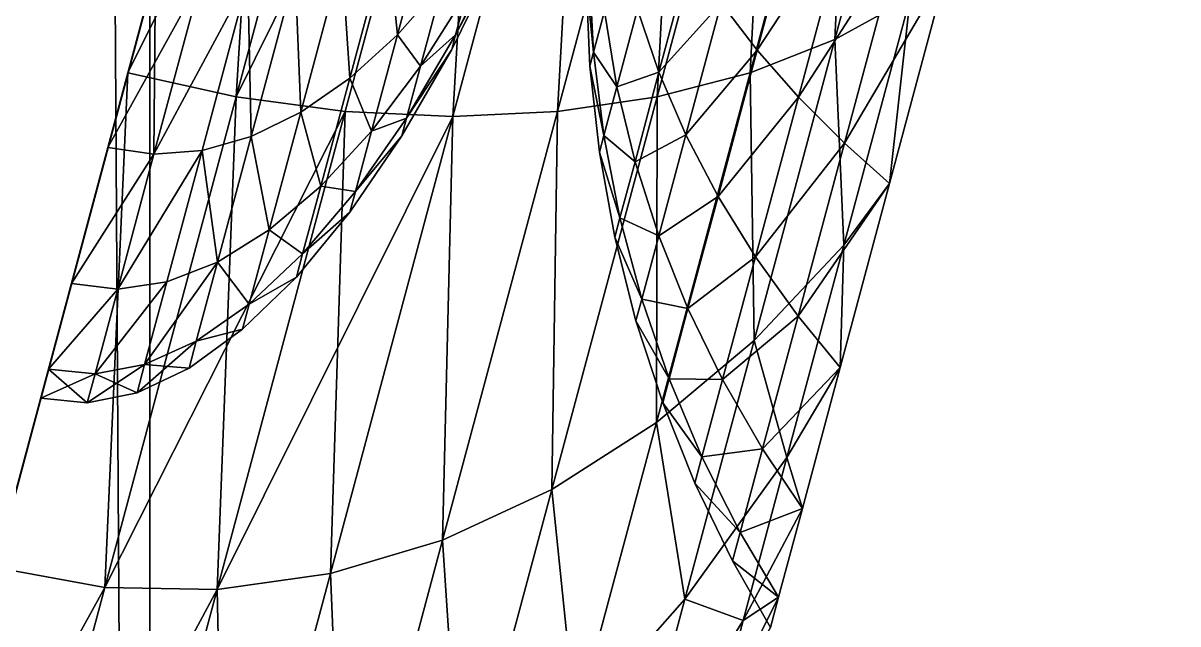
# Model space of a CAD drawing. Extents: x -35 to 47, y -20 to 85.
# Drawn here: x -30.358 to -27.097, y -5.93 to -4.233 of the extents above; entities that cross this region are included whole.
import ezdxf

# ---------------------------------------------------------------- set-up
doc = ezdxf.new("R2010")
doc.units = 0
doc.header["$MEASUREMENT"] = 0
doc.layers.add('STL2DXF', color=7, linetype='Continuous')

msp = doc.modelspace()

# ---------------------------------------------------------------- linework, layer by layer
at = {"layer": 'STL2DXF'}
for points in [[(-30, -20, 5), (-30, 85.25, 5), (-30.6526, 85.2072, 5)], [(-30, 85.25), (-30, -20), (-30.6526, -19.9572)], [(-30, 85.25), (-30.6526, -19.9572), (-30.6526, 85.2072)], [(-23.9636, -2.8495, 5), (-30, 85.25, 5), (-23.9636, -7.5082, 5)], [(-30, -20, 5), (-23.9636, -7.5082, 5), (-30, 85.25, 5)], [(0, 85.25), (0, -20), (-30, 85.25)], [(-30, 85.25), (0, -20), (-30, -20)], [(-30, -20, 5), (-30.6526, 85.2072, 5), (-30.6526, -19.9572, 5)], [(-29.8277, -3.4993, 27.4223), (-31.9892, -11.5664, 30), (-27.3305, 5.8203, 30)], [(-31.9892, -11.5664, 5), (-30.0618, -4.373, 8.5169), (-27.3305, 5.8203, 5)], [(-12.6707, -16.7428, 30), (-27.3305, 5.8203, 30), (-31.9892, -11.5664, 30)], [(-8.012, 0.6439, 5), (-31.9892, -11.5664, 5), (-27.3305, 5.8203, 5)], [(-27.3305, 5.8203, 5), (-30.0618, -4.373, 8.5169), (-29.6599, -2.873, 8.3125)], [(-27.3305, 5.8203, 30), (-12.6707, -16.7428, 30), (-8.012, 0.6439, 30)], [(-31.9892, -11.5664, 5), (-8.012, 0.6439, 5), (-12.6707, -16.7428, 5)], [(-30.0618, -4.373, 20.1081), (-29.984, -4.0829, 22.8424), (-29.6599, -2.873, 20.3125)], [(-29.3573, -2.9541, 20.2612), (-30.0618, -4.373, 20.1081), (-29.6599, -2.873, 20.3125)], [(-29.7558, -4.4413, 8.5665), (-29.6599, -2.873, 8.3125), (-30.0618, -4.373, 8.5169)], [(-29.6599, -2.873, 8.3125), (-29.7558, -4.4413, 8.5665), (-29.3573, -2.9541, 8.3638)], [(-30.0618, -4.373, 20.1081), (-29.3573, -2.9541, 20.2612), (-29.7558, -4.4413, 20.0585)], [(-29.0599, -3.0338, 20.1081), (-29.7558, -4.4413, 20.0585), (-29.3573, -2.9541, 20.2612)], [(-29.7558, -4.4413, 8.5665), (-29.0599, -3.0338, 8.5169), (-29.3573, -2.9541, 8.3638)], [(-29.7558, -4.4413, 20.0585), (-29.0599, -3.0338, 20.1081), (-29.4481, -4.4827, 19.9106)], [(-29.0599, -3.0338, 8.5169), (-29.7558, -4.4413, 8.5665), (-29.4481, -4.4827, 8.7144)], [(-29.0599, -3.0338, 20.1081), (-29.1441, -4.4966, 19.6669), (-29.4481, -4.4827, 19.9106)], [(-29.1441, -4.4966, 8.9581), (-29.0599, -3.0338, 8.5169), (-29.4481, -4.4827, 8.7144)], [(-29.1441, -4.4966, 19.6669), (-29.0599, -3.0338, 20.1081), (-28.7727, -3.1108, 19.8558)], [(-29.0599, -3.0338, 8.5169), (-29.1441, -4.4966, 8.9581), (-28.7727, -3.1108, 8.7692)], [(-28.7727, -3.1108, 19.8558), (-28.8488, -4.4827, 19.3316), (-29.1441, -4.4966, 19.6669)], [(-28.8488, -4.4827, 9.2934), (-28.7727, -3.1108, 8.7692), (-29.1441, -4.4966, 8.9581)], [(-28.8488, -4.4827, 19.3316), (-28.7727, -3.1108, 19.8558), (-28.5008, -3.1836, 19.5087)], [(-28.7727, -3.1108, 8.7692), (-28.8488, -4.4827, 9.2934), (-28.5008, -3.1836, 9.1163)], [(-28.5008, -3.1836, 19.5087), (-28.5675, -4.4412, 18.9104), (-28.8488, -4.4827, 19.3316)], [(-28.5675, -4.4412, 9.7146), (-28.5008, -3.1836, 9.1163), (-28.8488, -4.4827, 9.2934)], [(-28.5675, -4.4412, 18.9104), (-28.5008, -3.1836, 19.5087), (-28.2486, -3.2512, 19.0726)], [(-28.5008, -3.1836, 9.1163), (-28.5675, -4.4412, 9.7146), (-28.2486, -3.2512, 9.5524)], [(-28.2486, -3.2512, 19.0726), (-28.3048, -4.3729, 18.4106), (-28.5675, -4.4412, 18.9104)], [(-28.3048, -4.3729, 10.2144), (-28.2486, -3.2512, 9.5524), (-28.5675, -4.4412, 9.7146)], [(-28.3048, -4.3729, 18.4106), (-28.2486, -3.2512, 19.0726), (-28.0206, -3.3123, 18.5551)], [(-28.2486, -3.2512, 9.5524), (-28.3048, -4.3729, 10.2144), (-28.0206, -3.3123, 10.0699)], [(-28.0206, -3.3123, 18.5551), (-28.0654, -4.279, 17.8406), (-28.3048, -4.3729, 18.4106)], [(-28.0654, -4.279, 10.7844), (-28.0206, -3.3123, 10.0699), (-28.3048, -4.3729, 10.2144)], [(-28.0654, -4.279, 17.8406), (-28.0206, -3.3123, 18.5551), (-27.8207, -3.3659, 17.9651)], [(-28.0206, -3.3123, 10.0699), (-28.0654, -4.279, 10.7844), (-27.8207, -3.3659, 10.6599)], [(-27.8207, -3.3659, 17.9651), (-27.8532, -4.161, 17.2103), (-28.0654, -4.279, 17.8406)], [(-27.8532, -4.161, 11.4147), (-27.8207, -3.3659, 10.6599), (-28.0654, -4.279, 10.7844)], [(-29.984, -4.0829, 27.1726), (-31.9892, -11.5664, 30), (-29.8277, -3.4993, 27.4223)], [(-28.1561, -3.8288, 16.3054), (-28.3869, -4.1762, 15.9221), (-28.2849, -4.3095, 16.0993)], [(-28.3869, -4.1762, 12.7029), (-28.1561, -3.8288, 12.3196), (-28.2849, -4.3095, 12.5257)], [(-28.2849, -4.3095, 16.0993), (-28.0276, -3.9155, 16.4939), (-28.1561, -3.8288, 16.3054)], [(-28.0276, -3.9155, 12.1311), (-28.2849, -4.3095, 12.5257), (-28.1561, -3.8288, 12.3196)], [(-29.329, -3.9904, 23.2898), (-29.301, -4.2659, 23.7575), (-29.2061, -3.9115, 23.4766)], [(-29.301, -4.2659, 26.2575), (-29.329, -3.9904, 26.7252), (-29.2061, -3.9115, 26.5384)], [(-29.1726, -4.1199, 23.9313), (-29.2061, -3.9115, 23.4766), (-29.301, -4.2659, 23.7575)], [(-29.2061, -3.9115, 26.5384), (-29.1726, -4.1199, 26.0836), (-29.301, -4.2659, 26.2575)], [(-28.0276, -3.9155, 16.4939), (-28.2849, -4.3095, 16.0993), (-28.1686, -4.4416, 16.2683)], [(-28.2849, -4.3095, 12.5257), (-28.0276, -3.9155, 12.1311), (-28.1686, -4.4416, 12.3567)], [(-28.1686, -4.4416, 16.2683), (-27.886, -4.003, 16.6724), (-28.0276, -3.9155, 16.4939)], [(-27.886, -4.003, 11.9526), (-28.1686, -4.4416, 12.3567), (-28.0276, -3.9155, 12.1311)], [(-29.4577, -4.0502, 23.1325), (-29.4356, -4.388, 23.605), (-29.329, -3.9904, 23.2898)], [(-29.4356, -4.388, 26.41), (-29.4577, -4.0502, 26.8825), (-29.329, -3.9904, 26.7252)], [(-29.301, -4.2659, 23.7575), (-29.329, -3.9904, 23.2898), (-29.4356, -4.388, 23.605)], [(-29.329, -3.9904, 26.7252), (-29.301, -4.2659, 26.2575), (-29.4356, -4.388, 26.41)], [(-29.0071, -4.0066, 24.7599), (-29.1041, -4.1449, 24.3825), (-29.1365, -4.2658, 24.684)], [(-29.1041, -4.1449, 25.6325), (-29.0071, -4.0066, 25.2551), (-29.1365, -4.2658, 25.331)], [(-29.0156, -4.0381, 25.0075), (-29.1365, -4.2658, 25.331), (-29.0071, -4.0066, 25.2551)], [(-29.1365, -4.2658, 24.684), (-29.0156, -4.0381, 25.0075), (-29.0071, -4.0066, 24.7599)], [(-27.886, -4.003, 16.6724), (-28.1686, -4.4416, 16.2683), (-28.0385, -4.5722, 16.4283)], [(-28.1686, -4.4416, 12.3567), (-27.886, -4.003, 11.9526), (-28.0385, -4.5722, 12.1967)], [(-28.0385, -4.5722, 16.4283), (-27.7494, -4.0808, 16.8209), (-27.886, -4.003, 16.6724)], [(-27.7494, -4.0808, 11.8041), (-28.0385, -4.5722, 12.1967), (-27.886, -4.003, 11.9526)], [(-29.1365, -4.2658, 25.331), (-29.0156, -4.0381, 25.0075), (-29.1475, -4.307, 25.0075)], [(-29.0156, -4.0381, 25.0075), (-29.1365, -4.2658, 24.684), (-29.1475, -4.307, 25.0075)], [(-28.4741, -4.0425, 15.7374), (-28.6225, -4.1939, 15.3199), (-28.5623, -4.3716, 15.476)], [(-28.6225, -4.1939, 13.3051), (-28.4741, -4.0425, 12.8876), (-28.5623, -4.3716, 13.149)], [(-28.5623, -4.3716, 15.476), (-28.3869, -4.1762, 15.9221), (-28.4741, -4.0425, 15.7374)], [(-28.3869, -4.1762, 12.7029), (-28.5623, -4.3716, 13.149), (-28.4741, -4.0425, 12.8876)], [(-29.5897, -4.0898, 23.0072), (-29.5739, -4.4842, 23.4766), (-29.4577, -4.0502, 23.1325)], [(-29.5739, -4.4842, 26.5384), (-29.5897, -4.0898, 27.0078), (-29.4577, -4.0502, 26.8825)], [(-29.4356, -4.388, 23.605), (-29.4577, -4.0502, 23.1325), (-29.5739, -4.4842, 23.4766)], [(-29.4577, -4.0502, 26.8825), (-29.4356, -4.388, 26.41), (-29.5739, -4.4842, 26.5384)], [(-30.1183, -4.584, 26.7753), (-31.9892, -11.5664, 30), (-29.984, -4.0829, 27.1726)], [(-29.9883, -4.6031, 23.2549), (-29.984, -4.0829, 22.8424), (-30.1183, -4.584, 23.2397)], [(-29.8552, -4.1063, 27.154), (-30.1183, -4.584, 26.7753), (-29.984, -4.0829, 27.1726)], [(-30.0618, -4.373, 20.1081), (-30.1183, -4.584, 23.2397), (-29.984, -4.0829, 22.8424)], [(-30.1183, -4.584, 26.7753), (-29.8552, -4.1063, 27.154), (-29.9883, -4.6031, 26.7601)], [(-29.984, -4.0829, 22.8424), (-29.9883, -4.6031, 23.2549), (-29.8552, -4.1063, 22.861)], [(-29.723, -4.1086, 27.0988), (-29.9883, -4.6031, 26.7601), (-29.8552, -4.1063, 27.154)], [(-29.9883, -4.6031, 23.2549), (-29.723, -4.1086, 22.9162), (-29.8552, -4.1063, 22.861)], [(-29.9883, -4.6031, 26.7601), (-29.723, -4.1086, 27.0988), (-29.8527, -4.5927, 26.715)], [(-29.723, -4.1086, 22.9162), (-29.9883, -4.6031, 23.2549), (-29.8527, -4.5927, 23.3)], [(-29.7138, -4.5528, 23.3743), (-29.723, -4.1086, 22.9162), (-29.8527, -4.5927, 23.3)], [(-29.723, -4.1086, 27.0988), (-29.7138, -4.5528, 26.6407), (-29.8527, -4.5927, 26.715)], [(-29.723, -4.1086, 22.9162), (-29.7138, -4.5528, 23.3743), (-29.5897, -4.0898, 23.0072)], [(-29.7138, -4.5528, 26.6407), (-29.723, -4.1086, 27.0988), (-29.5897, -4.0898, 27.0078)], [(-29.5739, -4.4842, 23.4766), (-29.5897, -4.0898, 23.0072), (-29.7138, -4.5528, 23.3743)], [(-29.5897, -4.0898, 27.0078), (-29.5739, -4.4842, 26.5384), (-29.7138, -4.5528, 26.6407)], [(-28.7682, -4.1106, 14.3125), (-28.747, -4.315, 14.6224), (-28.7597, -4.0788, 14.5621)], [(-28.747, -4.315, 14.0026), (-28.7682, -4.1106, 14.3125), (-28.7597, -4.0788, 14.0629)], [(-28.7161, -4.1994, 14.9112), (-28.7597, -4.0788, 14.5621), (-28.747, -4.315, 14.6224)], [(-28.7597, -4.0788, 14.0629), (-28.7161, -4.1994, 13.7138), (-28.747, -4.315, 14.0026)], [(-27.7494, -4.0808, 16.8209), (-28.0385, -4.5722, 16.4283), (-27.9115, -4.6858, 16.5615)], [(-28.0385, -4.5722, 12.1967), (-27.7494, -4.0808, 11.8041), (-27.9115, -4.6858, 12.0635)], [(-27.9115, -4.6858, 16.5615), (-27.8532, -4.161, 17.2103), (-27.7494, -4.0808, 16.8209)], [(-27.8532, -4.161, 11.4147), (-27.9115, -4.6858, 12.0635), (-27.7494, -4.0808, 11.8041)], [(-29.2354, -4.354, 25.7684), (-29.301, -4.2659, 26.2575), (-29.1726, -4.1199, 26.0836)], [(-29.301, -4.2659, 23.7575), (-29.2354, -4.354, 24.2465), (-29.1726, -4.1199, 23.9313)], [(-29.1726, -4.1199, 26.0836), (-29.1041, -4.1449, 25.6325), (-29.2354, -4.354, 25.7684)], [(-29.1041, -4.1449, 24.3825), (-29.1726, -4.1199, 23.9313), (-29.2354, -4.354, 24.2465)], [(-28.747, -4.315, 14.6224), (-28.7682, -4.1106, 14.3125), (-28.7576, -4.3544, 14.3125)], [(-28.7682, -4.1106, 14.3125), (-28.747, -4.315, 14.0026), (-28.7576, -4.3544, 14.3125)], [(-29.1365, -4.2658, 25.331), (-29.2354, -4.354, 25.7684), (-29.1041, -4.1449, 25.6325)], [(-29.2354, -4.354, 24.2465), (-29.1365, -4.2658, 24.684), (-29.1041, -4.1449, 24.3825)], [(-28.0405, -4.8599, 16.9106), (-28.0654, -4.279, 17.8406), (-27.8532, -4.161, 17.2103)], [(-28.0654, -4.279, 10.7844), (-28.0405, -4.8599, 11.7144), (-27.8532, -4.161, 11.4147)], [(-27.8532, -4.161, 17.2103), (-27.9115, -4.6858, 16.5615), (-28.0405, -4.8599, 16.9106)], [(-27.9115, -4.6858, 12.0635), (-27.8532, -4.161, 11.4147), (-28.0405, -4.8599, 11.7144)], [(-28.747, -4.315, 14.6224), (-28.6811, -4.4126, 15.0248), (-28.7161, -4.1994, 14.9112)], [(-28.6811, -4.4126, 13.6002), (-28.747, -4.315, 14.0026), (-28.7161, -4.1994, 13.7138)], [(-28.6225, -4.1939, 15.3199), (-28.7161, -4.1994, 14.9112), (-28.6811, -4.4126, 15.0248)], [(-28.7161, -4.1994, 13.7138), (-28.6225, -4.1939, 13.3051), (-28.6811, -4.4126, 13.6002)], [(-28.6811, -4.4126, 15.0248), (-28.5623, -4.3716, 15.476), (-28.6225, -4.1939, 15.3199)], [(-28.5623, -4.3716, 13.149), (-28.6811, -4.4126, 13.6002), (-28.6225, -4.1939, 13.3051)], [(-28.3869, -4.1762, 15.9221), (-28.5623, -4.3716, 15.476), (-28.4865, -4.548, 15.6267)], [(-28.5623, -4.3716, 13.149), (-28.3869, -4.1762, 12.7029), (-28.4865, -4.548, 12.9983)], [(-28.4865, -4.548, 15.6267), (-28.2849, -4.3095, 16.0993), (-28.3869, -4.1762, 15.9221)], [(-28.2849, -4.3095, 12.5257), (-28.4865, -4.548, 12.9983), (-28.3869, -4.1762, 12.7029)], [(-29.4356, -4.388, 23.605), (-29.3739, -4.5378, 24.1236), (-29.301, -4.2659, 23.7575)], [(-29.3739, -4.5378, 25.8914), (-29.4356, -4.388, 26.41), (-29.301, -4.2659, 26.2575)], [(-29.301, -4.2659, 26.2575), (-29.2354, -4.354, 25.7684), (-29.3739, -4.5378, 25.8914)], [(-29.2354, -4.354, 24.2465), (-29.301, -4.2659, 23.7575), (-29.3739, -4.5378, 24.1236)], [(-29.2354, -4.354, 25.7684), (-29.1365, -4.2658, 25.331), (-29.2748, -4.5012, 25.4014)], [(-29.2748, -4.5012, 24.6136), (-29.1475, -4.307, 25.0075), (-29.1365, -4.2658, 24.684)], [(-29.1365, -4.2658, 24.684), (-29.2354, -4.354, 24.2465), (-29.2748, -4.5012, 24.6136)], [(-29.1475, -4.307, 25.0075), (-29.2748, -4.5012, 25.4014), (-29.1365, -4.2658, 25.331)], [(-28.2934, -5.1299, 17.4757), (-28.3048, -4.3729, 18.4106), (-28.0654, -4.279, 17.8406)], [(-28.3048, -4.3729, 10.2144), (-28.2934, -5.1299, 11.1493), (-28.0654, -4.279, 10.7844)], [(-28.0654, -4.279, 17.8406), (-28.0405, -4.8599, 16.9106), (-28.2934, -5.1299, 17.4757)], [(-28.0405, -4.8599, 11.7144), (-28.0654, -4.279, 10.7844), (-28.2934, -5.1299, 11.1493)], [(-29.1475, -4.307, 25.0075), (-29.2748, -4.5012, 24.6136), (-29.2882, -4.5514, 25.0075)], [(-29.2748, -4.5012, 25.4014), (-29.1475, -4.307, 25.0075), (-29.2882, -4.5514, 25.0075)], [(-28.7576, -4.3544, 14.3125), (-28.7179, -4.5501, 14.6812), (-28.747, -4.315, 14.6224)], [(-28.7179, -4.5501, 13.9438), (-28.7576, -4.3544, 14.3125), (-28.747, -4.315, 14.0026)], [(-28.6811, -4.4126, 15.0248), (-28.747, -4.315, 14.6224), (-28.7179, -4.5501, 14.6812)], [(-28.747, -4.315, 14.0026), (-28.6811, -4.4126, 13.6002), (-28.7179, -4.5501, 13.9438)], [(-28.2849, -4.3095, 16.0993), (-28.4865, -4.548, 15.6267), (-28.3955, -4.7222, 15.7714)], [(-28.4865, -4.548, 12.9983), (-28.2849, -4.3095, 12.5257), (-28.3955, -4.7222, 12.8536)], [(-28.3955, -4.7222, 15.7714), (-28.1686, -4.4416, 16.2683), (-28.2849, -4.3095, 16.0993)], [(-28.1686, -4.4416, 12.3567), (-28.3955, -4.7222, 12.8536), (-28.2849, -4.3095, 12.5257)], [(-29.2748, -4.5012, 25.4014), (-29.3739, -4.5378, 25.8914), (-29.2354, -4.354, 25.7684)], [(-29.3739, -4.5378, 24.1236), (-29.2748, -4.5012, 24.6136), (-29.2354, -4.354, 24.2465)], [(-28.7179, -4.5501, 14.6812), (-28.7576, -4.3544, 14.3125), (-28.7305, -4.597, 14.3125)], [(-28.7576, -4.3544, 14.3125), (-28.7179, -4.5501, 13.9438), (-28.7305, -4.597, 14.3125)], [(-30.0618, -4.373, 8.5169), (-31.9892, -11.5664, 5), (-30.4363, -5.7708, 9.1163)], [(-30.4363, -5.7708, 19.5087), (-30.2861, -5.2102, 24.3605), (-30.0618, -4.373, 20.1081)], [(-30.0618, -4.373, 20.1081), (-30.1271, -5.8271, 19.4642), (-30.4363, -5.7708, 19.5087)], [(-30.1271, -5.8271, 9.1608), (-30.0618, -4.373, 8.5169), (-30.4363, -5.7708, 9.1163)], [(-30.0618, -4.373, 20.1081), (-30.2861, -5.2102, 24.3605), (-30.2214, -4.9685, 23.7575)], [(-30.0618, -4.373, 20.1081), (-30.2214, -4.9685, 23.7575), (-30.1183, -4.584, 23.2397)], [(-30.1271, -5.8271, 19.4642), (-30.0618, -4.373, 20.1081), (-29.7558, -4.4413, 20.0585)], [(-30.0618, -4.373, 8.5169), (-30.1271, -5.8271, 9.1608), (-29.7558, -4.4413, 8.5665)], [(-29.5739, -4.4842, 23.4766), (-29.5173, -4.6931, 24.0158), (-29.4356, -4.388, 23.605)], [(-29.5173, -4.6931, 25.9992), (-29.5739, -4.4842, 26.5384), (-29.4356, -4.388, 26.41)], [(-29.3739, -4.5378, 24.1236), (-29.4356, -4.388, 23.605), (-29.5173, -4.6931, 24.0158)], [(-29.4356, -4.388, 26.41), (-29.3739, -4.5378, 25.8914), (-29.5173, -4.6931, 25.9992)], [(-28.5623, -4.3716, 15.476), (-28.6811, -4.4126, 15.0248), (-28.63, -4.6242, 15.1352)], [(-28.6811, -4.4126, 13.6002), (-28.5623, -4.3716, 13.149), (-28.63, -4.6242, 13.4898)], [(-28.63, -4.6242, 15.1352), (-28.4865, -4.548, 15.6267), (-28.5623, -4.3716, 15.476)], [(-28.4865, -4.548, 12.9983), (-28.63, -4.6242, 13.4898), (-28.5623, -4.3716, 13.149)], [(-28.5697, -5.3613, 17.9867), (-28.5675, -4.4412, 18.9104), (-28.3048, -4.3729, 18.4106)], [(-28.3048, -4.3729, 18.4106), (-28.2934, -5.1299, 17.4757), (-28.5697, -5.3613, 17.9867)], [(-28.5675, -4.4412, 9.7146), (-28.5697, -5.3613, 10.6383), (-28.3048, -4.3729, 10.2144)], [(-28.2934, -5.1299, 11.1493), (-28.3048, -4.3729, 10.2144), (-28.5697, -5.3613, 10.6383)], [(-28.7179, -4.5501, 14.6812), (-28.63, -4.6242, 15.1352), (-28.6811, -4.4126, 15.0248)], [(-28.63, -4.6242, 13.4898), (-28.7179, -4.5501, 13.9438), (-28.6811, -4.4126, 13.6002)], [(-29.4481, -4.4827, 19.9106), (-30.1271, -5.8271, 19.4642), (-29.7558, -4.4413, 20.0585)], [(-29.8099, -5.8329, 9.2934), (-29.7558, -4.4413, 8.5665), (-30.1271, -5.8271, 9.1608)], [(-29.7558, -4.4413, 8.5665), (-29.8099, -5.8329, 9.2934), (-29.4481, -4.4827, 8.7144)], [(-28.8646, -5.5502, 18.4349), (-28.8488, -4.4827, 19.3316), (-28.5675, -4.4412, 18.9104)], [(-28.5675, -4.4412, 18.9104), (-28.5697, -5.3613, 17.9867), (-28.8646, -5.5502, 18.4349)], [(-28.8488, -4.4827, 9.2934), (-28.8646, -5.5502, 10.1901), (-28.5675, -4.4412, 9.7146)], [(-28.5697, -5.3613, 10.6383), (-28.5675, -4.4412, 9.7146), (-28.8646, -5.5502, 10.1901)], [(-28.1686, -4.4416, 16.2683), (-28.3955, -4.7222, 15.7714), (-28.2896, -4.8934, 15.9094)], [(-28.3955, -4.7222, 12.8536), (-28.1686, -4.4416, 12.3567), (-28.2896, -4.8934, 12.7156)], [(-28.2896, -4.8934, 15.9094), (-28.0385, -4.5722, 16.4283), (-28.1686, -4.4416, 16.2683)], [(-28.0385, -4.5722, 12.1967), (-28.2896, -4.8934, 12.7156), (-28.1686, -4.4416, 12.3567)], [(-30.1271, -5.8271, 19.4642), (-29.4481, -4.4827, 19.9106), (-29.8099, -5.8329, 19.3316)], [(-29.1441, -4.4966, 19.6669), (-29.8099, -5.8329, 19.3316), (-29.4481, -4.4827, 19.9106)], [(-29.4901, -5.788, 9.5119), (-29.4481, -4.4827, 8.7144), (-29.8099, -5.8329, 9.2934)], [(-29.8099, -5.8329, 19.3316), (-29.1441, -4.4966, 19.6669), (-29.4901, -5.788, 19.1131)], [(-29.7138, -4.5528, 23.3743), (-29.6632, -4.8172, 23.925), (-29.5739, -4.4842, 23.4766)], [(-29.6632, -4.8172, 26.09), (-29.7138, -4.5528, 26.6407), (-29.5739, -4.4842, 26.5384)], [(-29.5173, -4.6931, 24.0158), (-29.5739, -4.4842, 23.4766), (-29.6632, -4.8172, 23.925)], [(-29.5739, -4.4842, 26.5384), (-29.5173, -4.6931, 25.9992), (-29.6632, -4.8172, 26.09)], [(-29.4481, -4.4827, 8.7144), (-29.4901, -5.788, 9.5119), (-29.1441, -4.4966, 8.9581)], [(-29.1441, -4.4966, 19.6669), (-29.1732, -5.6932, 18.8125), (-29.4901, -5.788, 19.1131)], [(-29.1732, -5.6932, 9.8125), (-29.1441, -4.4966, 8.9581), (-29.4901, -5.788, 9.5119)], [(-29.1732, -5.6932, 18.8125), (-29.1441, -4.4966, 19.6669), (-28.8488, -4.4827, 19.3316)], [(-28.8488, -4.4827, 19.3316), (-28.8646, -5.5502, 18.4349), (-29.1732, -5.6932, 18.8125)], [(-29.1441, -4.4966, 8.9581), (-29.1732, -5.6932, 9.8125), (-28.8488, -4.4827, 9.2934)], [(-28.8646, -5.5502, 10.1901), (-28.8488, -4.4827, 9.2934), (-29.1732, -5.6932, 9.8125)], [(-29.3739, -4.5378, 25.8914), (-29.2748, -4.5012, 25.4014), (-29.4197, -4.7087, 25.465)], [(-29.2882, -4.5514, 25.0075), (-29.4197, -4.7087, 25.465), (-29.2748, -4.5012, 25.4014)], [(-29.2748, -4.5012, 24.6136), (-29.3739, -4.5378, 24.1236), (-29.4197, -4.7087, 24.55)], [(-29.4197, -4.7087, 24.55), (-29.2882, -4.5514, 25.0075), (-29.2748, -4.5012, 24.6136)], [(-29.809, -4.9081, 26.1623), (-29.8527, -4.5927, 26.715), (-29.7138, -4.5528, 26.6407)], [(-29.8527, -4.5927, 23.3), (-29.809, -4.9081, 23.8526), (-29.7138, -4.5528, 23.3743)], [(-29.6632, -4.8172, 23.925), (-29.7138, -4.5528, 23.3743), (-29.809, -4.9081, 23.8526)], [(-29.7138, -4.5528, 26.6407), (-29.6632, -4.8172, 26.09), (-29.809, -4.9081, 26.1623)], [(-29.4197, -4.7087, 25.465), (-29.5173, -4.6931, 25.9992), (-29.3739, -4.5378, 25.8914)], [(-29.5173, -4.6931, 24.0158), (-29.4197, -4.7087, 24.55), (-29.3739, -4.5378, 24.1236)], [(-29.4197, -4.7087, 25.465), (-29.2882, -4.5514, 25.0075), (-29.4353, -4.767, 25.0075)], [(-29.2882, -4.5514, 25.0075), (-29.4197, -4.7087, 24.55), (-29.4353, -4.767, 25.0075)], [(-28.7305, -4.597, 14.3125), (-28.6726, -4.783, 14.7384), (-28.7179, -4.5501, 14.6812)], [(-28.6726, -4.783, 13.8866), (-28.7305, -4.597, 14.3125), (-28.7179, -4.5501, 13.9438)], [(-28.63, -4.6242, 15.1352), (-28.7179, -4.5501, 14.6812), (-28.6726, -4.783, 14.7384)], [(-28.7179, -4.5501, 13.9438), (-28.63, -4.6242, 13.4898), (-28.6726, -4.783, 13.8866)], [(-28.4865, -4.548, 15.6267), (-28.63, -4.6242, 15.1352), (-28.563, -4.8333, 15.2418)], [(-28.63, -4.6242, 13.4898), (-28.4865, -4.548, 12.9983), (-28.563, -4.8333, 13.3832)], [(-28.563, -4.8333, 15.2418), (-28.3955, -4.7222, 15.7714), (-28.4865, -4.548, 15.6267)], [(-28.3955, -4.7222, 12.8536), (-28.563, -4.8333, 13.3832), (-28.4865, -4.548, 12.9983)], [(-30.2214, -4.9685, 26.2575), (-31.9892, -11.5664, 30), (-30.1183, -4.584, 26.7753)], [(-29.9883, -4.6031, 26.7601), (-30.2214, -4.9685, 26.2575), (-30.1183, -4.584, 26.7753)], [(-30.2214, -4.9685, 23.7575), (-29.9883, -4.6031, 23.2549), (-30.1183, -4.584, 23.2397)], [(-30.0905, -4.9844, 26.2468), (-29.8527, -4.5927, 26.715), (-29.9522, -4.9641, 26.2149)], [(-29.8527, -4.5927, 26.715), (-30.0905, -4.9844, 26.2468), (-29.9883, -4.6031, 26.7601)], [(-30.0905, -4.9844, 23.7682), (-29.8527, -4.5927, 23.3), (-29.9883, -4.6031, 23.2549)], [(-29.8527, -4.5927, 23.3), (-30.0905, -4.9844, 23.7682), (-29.9522, -4.9641, 23.8001)], [(-29.8527, -4.5927, 26.715), (-29.809, -4.9081, 26.1623), (-29.9522, -4.9641, 26.2149)], [(-29.809, -4.9081, 23.8526), (-29.8527, -4.5927, 23.3), (-29.9522, -4.9641, 23.8001)], [(-28.6726, -4.783, 14.7384), (-28.7305, -4.597, 14.3125), (-28.6871, -4.8371, 14.3125)], [(-28.7305, -4.597, 14.3125), (-28.6726, -4.783, 13.8866), (-28.6871, -4.8371, 14.3125)], [(-28.0385, -4.5722, 16.4283), (-28.2896, -4.8934, 15.9094), (-28.1694, -5.0609, 16.04)], [(-28.2896, -4.8934, 12.7156), (-28.0385, -4.5722, 12.1967), (-28.1694, -5.0609, 12.585)], [(-28.1694, -5.0609, 16.04), (-27.9115, -4.6858, 16.5615), (-28.0385, -4.5722, 16.4283)], [(-27.9115, -4.6858, 12.0635), (-28.1694, -5.0609, 12.585), (-28.0385, -4.5722, 12.1967)], [(-30.2214, -4.9685, 26.2575), (-29.9883, -4.6031, 26.7601), (-30.0905, -4.9844, 26.2468)], [(-29.9883, -4.6031, 23.2549), (-30.2214, -4.9685, 23.7575), (-30.0905, -4.9844, 23.7682)], [(-28.6726, -4.783, 14.7384), (-28.563, -4.8333, 15.2418), (-28.63, -4.6242, 15.1352)], [(-28.563, -4.8333, 13.3832), (-28.6726, -4.783, 13.8866), (-28.63, -4.6242, 13.4898)], [(-29.6632, -4.8172, 23.925), (-29.5687, -4.8848, 24.4942), (-29.5173, -4.6931, 24.0158)], [(-29.5687, -4.8848, 25.5208), (-29.6632, -4.8172, 26.09), (-29.5173, -4.6931, 25.9992)], [(-29.5173, -4.6931, 25.9992), (-29.4197, -4.7087, 25.465), (-29.5687, -4.8848, 25.5208)], [(-29.4197, -4.7087, 24.55), (-29.5173, -4.6931, 24.0158), (-29.5687, -4.8848, 24.4942)], [(-27.9115, -4.6858, 16.5615), (-28.1694, -5.0609, 16.04), (-28.0507, -5.2053, 16.1488)], [(-28.1694, -5.0609, 12.585), (-27.9115, -4.6858, 12.0635), (-28.0507, -5.2053, 12.4762)], [(-28.0507, -5.2053, 16.1488), (-28.0405, -4.8599, 16.9106), (-27.9115, -4.6858, 16.5615)], [(-28.0405, -4.8599, 11.7144), (-28.0507, -5.2053, 12.4762), (-27.9115, -4.6858, 12.0635)], [(-29.5687, -4.8848, 24.4942), (-29.4353, -4.767, 25.0075), (-29.4197, -4.7087, 24.55)], [(-29.4353, -4.767, 25.0075), (-29.5687, -4.8848, 25.5208), (-29.4197, -4.7087, 25.465)], [(-28.3955, -4.7222, 15.7714), (-28.563, -4.8333, 15.2418), (-28.4804, -5.0389, 15.3441)], [(-28.563, -4.8333, 13.3832), (-28.3955, -4.7222, 12.8536), (-28.4804, -5.0389, 13.2809)], [(-28.4804, -5.0389, 15.3441), (-28.2896, -4.8934, 15.9094), (-28.3955, -4.7222, 15.7714)], [(-28.2896, -4.8934, 12.7156), (-28.4804, -5.0389, 13.2809), (-28.3955, -4.7222, 12.8536)], [(-29.4353, -4.767, 25.0075), (-29.5687, -4.8848, 24.4942), (-29.5862, -4.9502, 25.0075)], [(-29.5687, -4.8848, 25.5208), (-29.4353, -4.767, 25.0075), (-29.5862, -4.9502, 25.0075)], [(-28.6871, -4.8371, 14.3125), (-28.611, -5.0126, 14.7935), (-28.6726, -4.783, 14.7384)], [(-28.611, -5.0126, 13.8315), (-28.6871, -4.8371, 14.3125), (-28.6726, -4.783, 13.8866)], [(-28.563, -4.8333, 15.2418), (-28.6726, -4.783, 14.7384), (-28.611, -5.0126, 14.7935)], [(-28.6726, -4.783, 13.8866), (-28.563, -4.8333, 13.3832), (-28.611, -5.0126, 13.8315)], [(-29.7193, -5.0265, 25.5679), (-29.809, -4.9081, 26.1623), (-29.6632, -4.8172, 26.09)], [(-29.809, -4.9081, 23.8526), (-29.7193, -5.0265, 24.4471), (-29.6632, -4.8172, 23.925)], [(-29.5687, -4.8848, 24.4942), (-29.6632, -4.8172, 23.925), (-29.7193, -5.0265, 24.4471)], [(-29.6632, -4.8172, 26.09), (-29.5687, -4.8848, 25.5208), (-29.7193, -5.0265, 25.5679)], [(-28.611, -5.0126, 14.7935), (-28.6871, -4.8371, 14.3125), (-28.6274, -5.0738, 14.3125)], [(-28.6871, -4.8371, 14.3125), (-28.611, -5.0126, 13.8315), (-28.6274, -5.0738, 14.3125)], [(-28.611, -5.0126, 14.7935), (-28.4804, -5.0389, 15.3441), (-28.563, -4.8333, 15.2418)], [(-28.4804, -5.0389, 13.2809), (-28.611, -5.0126, 13.8315), (-28.563, -4.8333, 13.3832)], [(-29.7193, -5.0265, 24.4471), (-29.5862, -4.9502, 25.0075), (-29.5687, -4.8848, 24.4942)], [(-29.5862, -4.9502, 25.0075), (-29.7193, -5.0265, 25.5679), (-29.5687, -4.8848, 25.5208)], [(-28.2013, -5.46, 16.4338), (-28.2934, -5.1299, 17.4757), (-28.0405, -4.8599, 16.9106)], [(-28.2934, -5.1299, 11.1493), (-28.2013, -5.46, 12.1912), (-28.0405, -4.8599, 11.7144)], [(-28.0405, -4.8599, 16.9106), (-28.0507, -5.2053, 16.1488), (-28.2013, -5.46, 16.4338)], [(-28.0507, -5.2053, 12.4762), (-28.0405, -4.8599, 11.7144), (-28.2013, -5.46, 12.1912)], [(-30.0148, -5.1976, 25.6325), (-29.809, -4.9081, 26.1623), (-29.8688, -5.1314, 25.6053)], [(-29.809, -4.9081, 26.1623), (-30.0148, -5.1976, 25.6325), (-29.9522, -4.9641, 26.2149)], [(-30.0148, -5.1976, 24.3825), (-29.809, -4.9081, 23.8526), (-29.9522, -4.9641, 23.8001)], [(-29.809, -4.9081, 23.8526), (-30.0148, -5.1976, 24.3825), (-29.8688, -5.1314, 24.4097)], [(-29.809, -4.9081, 26.1623), (-29.7193, -5.0265, 25.5679), (-29.8688, -5.1314, 25.6053)], [(-29.7193, -5.0265, 24.4471), (-29.809, -4.9081, 23.8526), (-29.8688, -5.1314, 24.4097)], [(-28.2896, -4.8934, 15.9094), (-28.4804, -5.0389, 15.3441), (-28.3825, -5.2401, 15.4417)], [(-28.4804, -5.0389, 13.2809), (-28.2896, -4.8934, 12.7156), (-28.3825, -5.2401, 13.1833)], [(-28.3825, -5.2401, 15.4417), (-28.1694, -5.0609, 16.04), (-28.2896, -4.8934, 15.9094)], [(-28.1694, -5.0609, 12.585), (-28.3825, -5.2401, 13.1833), (-28.2896, -4.8934, 12.7156)], [(-29.5862, -4.9502, 25.0075), (-29.7193, -5.0265, 24.4471), (-29.7384, -5.0979, 25.0075)], [(-29.7193, -5.0265, 25.5679), (-29.5862, -4.9502, 25.0075), (-29.7384, -5.0979, 25.0075)], [(-30.2861, -5.2102, 25.6545), (-31.9892, -11.5664, 30), (-30.2214, -4.9685, 26.2575)], [(-30.0905, -4.9844, 26.2468), (-30.2861, -5.2102, 25.6545), (-30.2214, -4.9685, 26.2575)], [(-30.2861, -5.2102, 24.3605), (-30.0905, -4.9844, 23.7682), (-30.2214, -4.9685, 23.7575)], [(-30.2861, -5.2102, 25.6545), (-30.0905, -4.9844, 26.2468), (-30.1547, -5.224, 25.649)], [(-30.0905, -4.9844, 23.7682), (-30.2861, -5.2102, 24.3605), (-30.1547, -5.224, 24.366)], [(-30.1547, -5.224, 24.366), (-29.9522, -4.9641, 23.8001), (-30.0905, -4.9844, 23.7682)], [(-29.9522, -4.9641, 23.8001), (-30.1547, -5.224, 24.366), (-30.0148, -5.1976, 24.3825)], [(-30.1547, -5.224, 25.649), (-29.9522, -4.9641, 26.2149), (-30.0148, -5.1976, 25.6325)], [(-29.9522, -4.9641, 26.2149), (-30.1547, -5.224, 25.649), (-30.0905, -4.9844, 26.2468)], [(-28.6274, -5.0738, 14.3125), (-28.5337, -5.238, 14.8465), (-28.611, -5.0126, 14.7935)], [(-28.5337, -5.238, 13.7785), (-28.6274, -5.0738, 14.3125), (-28.611, -5.0126, 13.8315)], [(-28.4804, -5.0389, 15.3441), (-28.611, -5.0126, 14.7935), (-28.5337, -5.238, 14.8465)], [(-28.611, -5.0126, 13.8315), (-28.4804, -5.0389, 13.2809), (-28.5337, -5.238, 13.7785)], [(-29.7384, -5.0979, 25.0075), (-29.8688, -5.1314, 25.6053), (-29.7193, -5.0265, 25.5679)], [(-29.8688, -5.1314, 24.4097), (-29.7384, -5.0979, 25.0075), (-29.7193, -5.0265, 24.4471)], [(-28.5337, -5.238, 14.8465), (-28.3825, -5.2401, 15.4417), (-28.4804, -5.0389, 15.3441)], [(-28.3825, -5.2401, 13.1833), (-28.5337, -5.238, 13.7785), (-28.4804, -5.0389, 13.2809)], [(-28.5337, -5.238, 14.8465), (-28.6274, -5.0738, 14.3125), (-28.5519, -5.3059, 14.3125)], [(-28.6274, -5.0738, 14.3125), (-28.5337, -5.238, 13.7785), (-28.5519, -5.3059, 14.3125)], [(-28.1694, -5.0609, 16.04), (-28.3825, -5.2401, 15.4417), (-28.2699, -5.4359, 15.5341)], [(-28.3825, -5.2401, 13.1833), (-28.1694, -5.0609, 12.585), (-28.2699, -5.4359, 13.0909)], [(-28.2699, -5.4359, 15.5341), (-28.0507, -5.2053, 16.1488), (-28.1694, -5.0609, 16.04)], [(-28.0507, -5.2053, 12.4762), (-28.2699, -5.4359, 13.0909), (-28.1694, -5.0609, 12.585)], [(-29.8688, -5.1314, 25.6053), (-29.7384, -5.0979, 25.0075), (-29.8892, -5.2076, 25.0075)], [(-29.7384, -5.0979, 25.0075), (-29.8688, -5.1314, 24.4097), (-29.8892, -5.2076, 25.0075)], [(-30.0361, -5.2772, 25.0075), (-29.8688, -5.1314, 24.4097), (-30.0148, -5.1976, 24.3825)], [(-29.8688, -5.1314, 24.4097), (-30.0361, -5.2772, 25.0075), (-29.8892, -5.2076, 25.0075)], [(-29.8892, -5.2076, 25.0075), (-30.0148, -5.1976, 25.6325), (-29.8688, -5.1314, 25.6053)], [(-28.4892, -5.8606, 16.8953), (-28.5697, -5.3613, 17.9867), (-28.2934, -5.1299, 17.4757)], [(-28.5697, -5.3613, 10.6383), (-28.4892, -5.8606, 11.7297), (-28.2934, -5.1299, 11.1493)], [(-28.2934, -5.1299, 17.4757), (-28.2013, -5.46, 16.4338), (-28.4892, -5.8606, 16.8953)], [(-28.2013, -5.46, 12.1912), (-28.2934, -5.1299, 11.1493), (-28.4892, -5.8606, 11.7297)], [(-31.1599, -8.4711, 15.8654), (-31.9892, -11.5664, 30), (-30.2861, -5.2102, 25.6545)], [(-31.1599, -8.4711, 15.8654), (-30.2861, -5.2102, 25.6545), (-31.0047, -7.8921, 17.3125)], [(-31.0047, -7.8921, 17.3125), (-30.2861, -5.2102, 25.6545), (-30.758, -6.9711, 18.5551)], [(-30.758, -6.9711, 18.5551), (-30.2861, -5.2102, 25.6545), (-30.3082, -5.2927, 25.0075)], [(-30.2861, -5.2102, 24.3605), (-30.4363, -5.7708, 19.5087), (-30.3082, -5.2927, 25.0075)], [(-30.3082, -5.2927, 25.0075), (-30.1547, -5.224, 24.366), (-30.2861, -5.2102, 24.3605)], [(-30.2861, -5.2102, 25.6545), (-30.1766, -5.3058, 25.0075), (-30.3082, -5.2927, 25.0075)], [(-30.1766, -5.3058, 25.0075), (-30.2861, -5.2102, 25.6545), (-30.1547, -5.224, 25.649)], [(-30.1766, -5.3058, 25.0075), (-30.0148, -5.1976, 24.3825), (-30.1547, -5.224, 24.366)], [(-30.0148, -5.1976, 24.3825), (-30.1766, -5.3058, 25.0075), (-30.0361, -5.2772, 25.0075)], [(-30.0361, -5.2772, 25.0075), (-30.1547, -5.224, 25.649), (-30.0148, -5.1976, 25.6325)], [(-30.0148, -5.1976, 25.6325), (-29.8892, -5.2076, 25.0075), (-30.0361, -5.2772, 25.0075)], [(-28.0507, -5.2053, 16.1488), (-28.2699, -5.4359, 15.5341), (-28.1575, -5.6039, 15.6109)], [(-28.2699, -5.4359, 13.0909), (-28.0507, -5.2053, 12.4762), (-28.1575, -5.6039, 13.0141)], [(-28.1575, -5.6039, 15.6109), (-28.2013, -5.46, 16.4338), (-28.0507, -5.2053, 16.1488)], [(-28.2013, -5.46, 12.1912), (-28.1575, -5.6039, 13.0141), (-28.0507, -5.2053, 12.4762)], [(-30.1547, -5.224, 24.366), (-30.3082, -5.2927, 25.0075), (-30.1766, -5.3058, 25.0075)], [(-30.1547, -5.224, 25.649), (-30.0361, -5.2772, 25.0075), (-30.1766, -5.3058, 25.0075)], [(-28.5519, -5.3059, 14.3125), (-28.4409, -5.458, 14.897), (-28.5337, -5.238, 14.8465)], [(-28.4409, -5.458, 13.728), (-28.5519, -5.3059, 14.3125), (-28.5337, -5.238, 13.7785)], [(-28.3825, -5.2401, 15.4417), (-28.5337, -5.238, 14.8465), (-28.4409, -5.458, 14.897)], [(-28.5337, -5.238, 13.7785), (-28.3825, -5.2401, 13.1833), (-28.4409, -5.458, 13.728)], [(-28.4409, -5.458, 14.897), (-28.2699, -5.4359, 15.5341), (-28.3825, -5.2401, 15.4417)], [(-28.2699, -5.4359, 13.0909), (-28.4409, -5.458, 13.728), (-28.3825, -5.2401, 13.1833)], [(-30.758, -6.9711, 18.5551), (-30.3082, -5.2927, 25.0075), (-30.4363, -5.7708, 19.5087)], [(-28.4409, -5.458, 14.897), (-28.5519, -5.3059, 14.3125), (-28.4608, -5.5323, 14.3125)], [(-28.5519, -5.3059, 14.3125), (-28.4409, -5.458, 13.728), (-28.4608, -5.5323, 14.3125)], [(-28.7971, -6.2101, 17.3125), (-28.8646, -5.5502, 18.4349), (-28.5697, -5.3613, 17.9867)], [(-28.8646, -5.5502, 10.1901), (-28.7971, -6.2101, 11.3125), (-28.5697, -5.3613, 10.6383)], [(-28.5697, -5.3613, 17.9867), (-28.4892, -5.8606, 16.8953), (-28.7971, -6.2101, 17.3125)], [(-28.4892, -5.8606, 11.7297), (-28.5697, -5.3613, 10.6383), (-28.7971, -6.2101, 11.3125)], [(-28.2699, -5.4359, 15.5341), (-28.4409, -5.458, 14.897), (-28.3331, -5.6717, 14.9448)], [(-28.4409, -5.458, 13.728), (-28.2699, -5.4359, 13.0909), (-28.3331, -5.6717, 13.6802)], [(-28.3331, -5.6717, 14.9448), (-28.1575, -5.6039, 15.6109), (-28.2699, -5.4359, 15.5341)], [(-28.1575, -5.6039, 13.0141), (-28.3331, -5.6717, 13.6802), (-28.2699, -5.4359, 13.0909)], [(-28.3247, -5.9205, 15.8125), (-28.4892, -5.8606, 16.8953), (-28.2013, -5.46, 16.4338)], [(-28.4892, -5.8606, 11.7297), (-28.3247, -5.9205, 12.8125), (-28.2013, -5.46, 12.1912)], [(-28.4608, -5.5323, 14.3125), (-28.3331, -5.6717, 14.9448), (-28.4409, -5.458, 14.897)], [(-28.3331, -5.6717, 13.6802), (-28.4608, -5.5323, 14.3125), (-28.4409, -5.458, 13.728)], [(-28.2013, -5.46, 16.4338), (-28.1575, -5.6039, 15.6109), (-28.3247, -5.9205, 15.8125)], [(-28.1575, -5.6039, 13.0141), (-28.2013, -5.46, 12.1912), (-28.3247, -5.9205, 12.8125)], [(-28.3331, -5.6717, 14.9448), (-28.4608, -5.5323, 14.3125), (-28.3546, -5.7521, 14.3125)], [(-28.4608, -5.5323, 14.3125), (-28.3331, -5.6717, 13.6802), (-28.3546, -5.7521, 14.3125)], [(-29.1198, -6.5024, 17.6784), (-29.1732, -5.6932, 18.8125), (-28.8646, -5.5502, 18.4349)], [(-29.1732, -5.6932, 9.8125), (-29.1198, -6.5024, 10.9466), (-28.8646, -5.5502, 10.1901)], [(-28.8646, -5.5502, 18.4349), (-28.7971, -6.2101, 17.3125), (-29.1198, -6.5024, 17.6784)], [(-28.7971, -6.2101, 11.3125), (-28.8646, -5.5502, 10.1901), (-29.1198, -6.5024, 10.9466)], [(-28.1575, -5.6039, 15.6109), (-28.3331, -5.6717, 14.9448), (-28.2247, -5.8545, 14.9846)], [(-28.3331, -5.6717, 13.6802), (-28.1575, -5.6039, 13.0141), (-28.2247, -5.8545, 13.6404)], [(-28.2247, -5.8545, 14.9846), (-28.3247, -5.9205, 15.8125), (-28.1575, -5.6039, 15.6109)], [(-28.3247, -5.9205, 12.8125), (-28.2247, -5.8545, 13.6404), (-28.1575, -5.6039, 13.0141)], [(-28.3546, -5.7521, 14.3125), (-28.2247, -5.8545, 14.9846), (-28.3331, -5.6717, 14.9448)], [(-28.2247, -5.8545, 13.6404), (-28.3546, -5.7521, 14.3125), (-28.3331, -5.6717, 13.6802)], [(-29.4517, -6.7327, 17.9867), (-29.4901, -5.788, 19.1131), (-29.1732, -5.6932, 18.8125)], [(-29.4901, -5.788, 9.5119), (-29.4517, -6.7327, 10.6383), (-29.1732, -5.6932, 9.8125)], [(-29.1732, -5.6932, 18.8125), (-29.1198, -6.5024, 17.6784), (-29.4517, -6.7327, 17.9867)], [(-29.1198, -6.5024, 10.9466), (-29.1732, -5.6932, 9.8125), (-29.4517, -6.7327, 10.6383)], [(-30.1271, -5.8271, 19.4642), (-30.758, -6.9711, 18.5551), (-30.4363, -5.7708, 19.5087)], [(-30.4363, -5.7708, 9.1163), (-30.446, -7.0171, 10.1062), (-30.1271, -5.8271, 9.1608)], [(-28.2247, -5.8545, 14.9846), (-28.3546, -5.7521, 14.3125), (-28.2476, -5.94, 14.3125)], [(-28.3546, -5.7521, 14.3125), (-28.2247, -5.8545, 13.6404), (-28.2476, -5.94, 14.3125)], [(-29.7872, -6.8969, 18.2322), (-29.8099, -5.8329, 19.3316), (-29.4901, -5.788, 19.1131)], [(-29.8099, -5.8329, 9.2934), (-29.7872, -6.8969, 10.3928), (-29.4901, -5.788, 9.5119)], [(-29.4901, -5.788, 19.1131), (-29.4517, -6.7327, 17.9867), (-29.7872, -6.8969, 18.2322)], [(-29.4517, -6.7327, 10.6383), (-29.4901, -5.788, 9.5119), (-29.7872, -6.8969, 10.3928)], [(-30.758, -6.9711, 18.5551), (-30.1271, -5.8271, 19.4642), (-30.446, -7.0171, 18.5188)], [(-29.8099, -5.8329, 19.3316), (-30.446, -7.0171, 18.5188), (-30.1271, -5.8271, 19.4642)], [(-30.446, -7.0171, 10.1062), (-29.8099, -5.8329, 9.2934), (-30.1271, -5.8271, 9.1608)], [(-30.446, -7.0171, 18.5188), (-29.8099, -5.8329, 19.3316), (-30.1205, -6.9923, 18.4106)], [(-29.8099, -5.8329, 9.2934), (-30.446, -7.0171, 10.1062), (-30.1205, -6.9923, 10.2144)], [(-29.8099, -5.8329, 19.3316), (-29.7872, -6.8969, 18.2322), (-30.1205, -6.9923, 18.4106)], [(-29.7872, -6.8969, 10.3928), (-29.8099, -5.8329, 9.2934), (-30.1205, -6.9923, 10.2144)], [(-28.6394, -6.4213, 16.1388), (-28.7971, -6.2101, 17.3125), (-28.4892, -5.8606, 16.8953)], [(-28.7971, -6.2101, 11.3125), (-28.6394, -6.4213, 12.4862), (-28.4892, -5.8606, 11.7297)], [(-28.4892, -5.8606, 16.8953), (-28.3247, -5.9205, 15.8125), (-28.6394, -6.4213, 16.1388)], [(-28.3247, -5.9205, 12.8125), (-28.4892, -5.8606, 11.7297), (-28.6394, -6.4213, 12.4862)], [(-28.2476, -5.94, 14.3125), (-28.4022, -6.21, 15.089), (-28.2247, -5.8545, 14.9846)], [(-28.3247, -5.9205, 15.8125), (-28.2247, -5.8545, 14.9846), (-28.4022, -6.21, 15.089)], [(-28.2247, -5.8545, 13.6404), (-28.3247, -5.9205, 12.8125), (-28.4022, -6.21, 13.536)], [(-28.4022, -6.21, 13.536), (-28.2476, -5.94, 14.3125), (-28.2247, -5.8545, 13.6404)], [(-28.4022, -6.21, 15.089), (-28.6394, -6.4213, 16.1388), (-28.3247, -5.9205, 15.8125)], [(-28.6394, -6.4213, 12.4862), (-28.4022, -6.21, 13.536), (-28.3247, -5.9205, 12.8125)]]:
    msp.add_3dface(points, dxfattribs=at)

doc.saveas('drawing.dxf')
